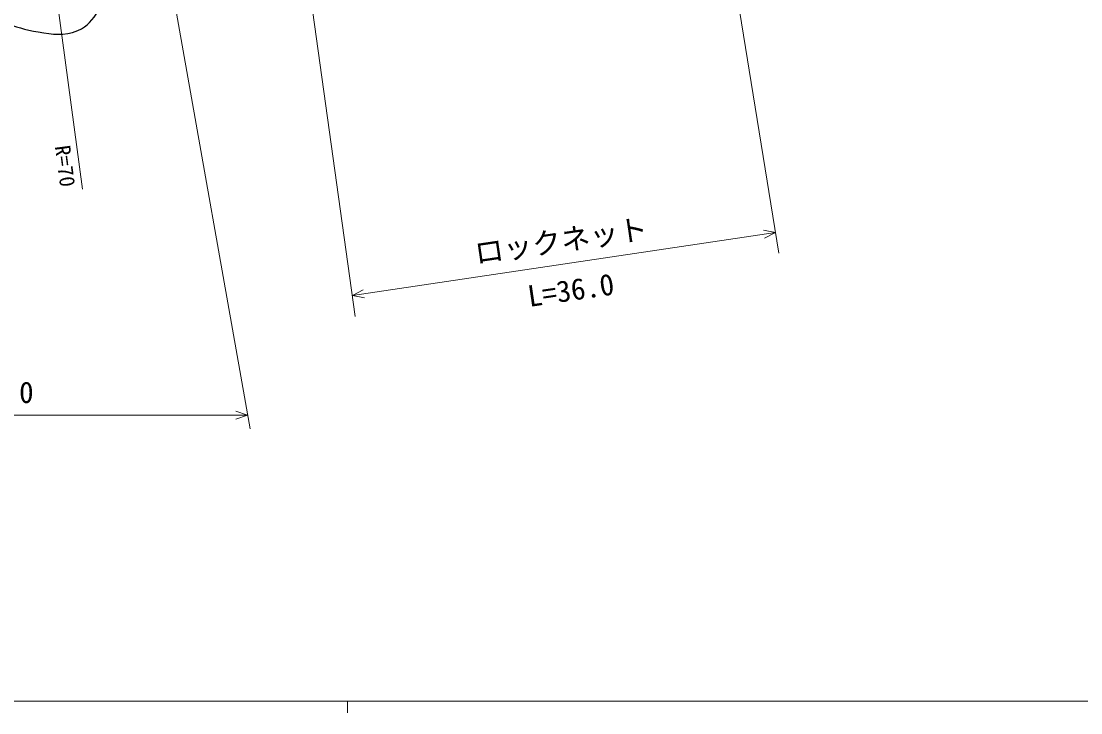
# Model space of a CAD drawing. Units: millimetres, scale not verified. Extents: x 40000 to 680000, y 20000 to 380000.
# Drawn here: x 139944 to 231068, y 204000 to 263455 of the extents above; entities that cross this region are included whole.
import ezdxf
from ezdxf.enums import TextEntityAlignment as Align

# ---------------------------------------------------------------- set-up
doc = ezdxf.new("R2010")
doc.units = ezdxf.units.MM
doc.header["$LTSCALE"] = 1000
for name, color, linetype, lineweight in [('M-BGD', 7, 'Continuous', 13), ('M-STR-HTXT', 7, 'Continuous', 13), ('M-TTL-BAND', 7, 'Continuous', 13)]:
    doc.layers.add(name, color=color, linetype=linetype, lineweight=lineweight)
doc.styles.add('ＭＳ ゴシック', font='')
doc.styles.get('ＭＳ ゴシック').set_extended_font_data('MS Gothic')

msp = doc.modelspace()

# ---------------------------------------------------------------- linework, layer by layer
at = {"layer": 'M-BGD'}
msp.add_open_spline([(108693, 260648), (112548, 262480), (113570, 262994), (116763, 264346), (118784, 265201), (119875, 265804), (121970, 266459), (124030, 267104), (125202, 267442), (127331, 267800), (129185, 268112), (130246, 268185), (132126, 268212), (134125, 268241), (135262, 268160), (137229, 267800), (138647, 267540), (139350, 266932), (140786, 266820), (141860, 266737), (142559, 266694), (143519, 267181), (144649, 267755), (144845, 268663), (145838, 269450), (146946, 270327), (147707, 270621), (148880, 271408), (149990, 272153), (150346, 272406), (151690, 273363)], degree=3, knots=[0, 0, 0, 0, 1, 1, 1, 2, 2, 2, 3, 3, 3, 4, 4, 4, 5, 5, 5, 6, 6, 6, 7, 7, 7, 8, 8, 8, 9, 9, 9, 10, 10, 10, 10], dxfattribs=at)
at = {"layer": 'M-BGD', "lineweight": 25}
msp.add_open_spline([(121571, 264008), (122379, 264275), (123224, 264506), (124290, 264707), (126235, 265073), (127362, 265159), (129342, 265119), (131864, 265068), (133271, 264739), (135734, 264191), (137986, 263691), (139123, 262877), (141405, 262541), (142720, 262348), (143582, 262128), (144807, 262645), (145700, 263021), (146020, 263579), (146612, 264346), (147726, 265789), (147879, 266916), (148983, 268367), (150020, 269730), (150519, 270203), (151989, 271557)], degree=3, knots=[0, 0, 0, 0, 1, 1, 1, 2, 2, 2, 3, 3, 3, 4, 4, 4, 5, 5, 5, 6, 6, 6, 7, 7, 7, 8, 8, 8, 8], dxfattribs=at)
at = {"layer": 'M-STR-HTXT'}
for p, q in [((141228, 278762), (145211, 249028)), ((199905, 275628), (205099, 243518)), ((163699, 273819), (168678, 238057)), ((152457, 268915), (159625, 228400)), ((168426, 239866), (204811, 245299)), ((204811, 245299), (203771, 245498)), ((204811, 245299), (203874, 244805)), ((168426, 239866), (169364, 240360)), ((168426, 239866), (169467, 239668)), ((159408, 229584), (158408, 229934)), ((101721, 229584), (159408, 229584)), ((159408, 229584), (158408, 229234))]:
    msp.add_line(p, q, dxfattribs=at)
at = {"layer": 'M-TTL-BAND'}
for p, q in [((40000, 205000), (579000, 205000)), ((168000, 205000), (168000, 204000))]:
    msp.add_line(p, q, dxfattribs=at)

# ---------------------------------------------------------------- texts
at = {"layer": 'M-STR-HTXT', "style": 'ＭＳ ゴシック'}
msp.add_text('R=70', height=1320, rotation=277.511, dxfattribs=at).set_placement((142912, 249085), align=Align.BOTTOM_RIGHT)
for s, rotation, p in [('ロックネット', 8.376, (186584, 243134)), ('L=36.0', 8.374, (187427, 238891))]:
    msp.add_text(s, height=1833, rotation=rotation, dxfattribs=at).set_placement(p, align=Align.BOTTOM_CENTER)
msp.add_text('側溝\u3000L=72.0', height=1833, dxfattribs=at).set_placement((133521, 230084), align=Align.BOTTOM_CENTER)

doc.saveas('drawing.dxf')
